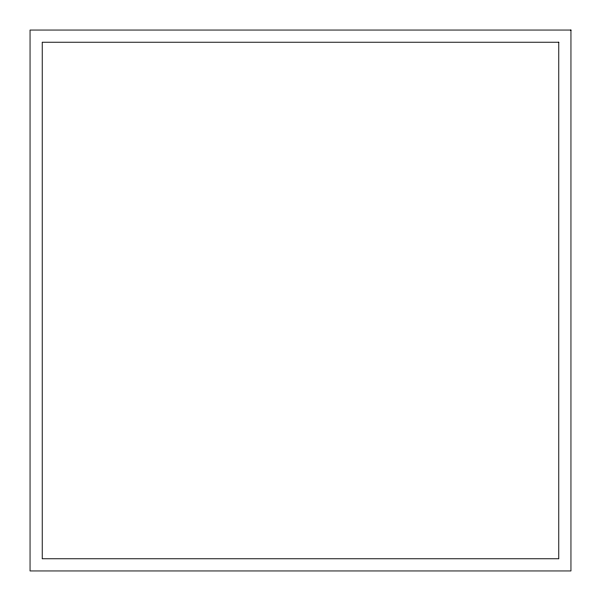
<?xml version="1.0" encoding="UTF-8"?>
<svg xmlns="http://www.w3.org/2000/svg" width="601" height="601" viewBox="0 0 601 601"><rect width="100%" height="100%" fill="white"/><g stroke="black" fill="none" stroke-linecap="round" stroke-linejoin="round"><path stroke-width="0.9" d="M570.95 30.05L30.05 30.05L30.05 570.95L570.95 570.95L570.95 30.05M558.772 42.228L42.228 42.228L42.228 558.772L558.772 558.772L558.772 42.228"/></g></svg>
